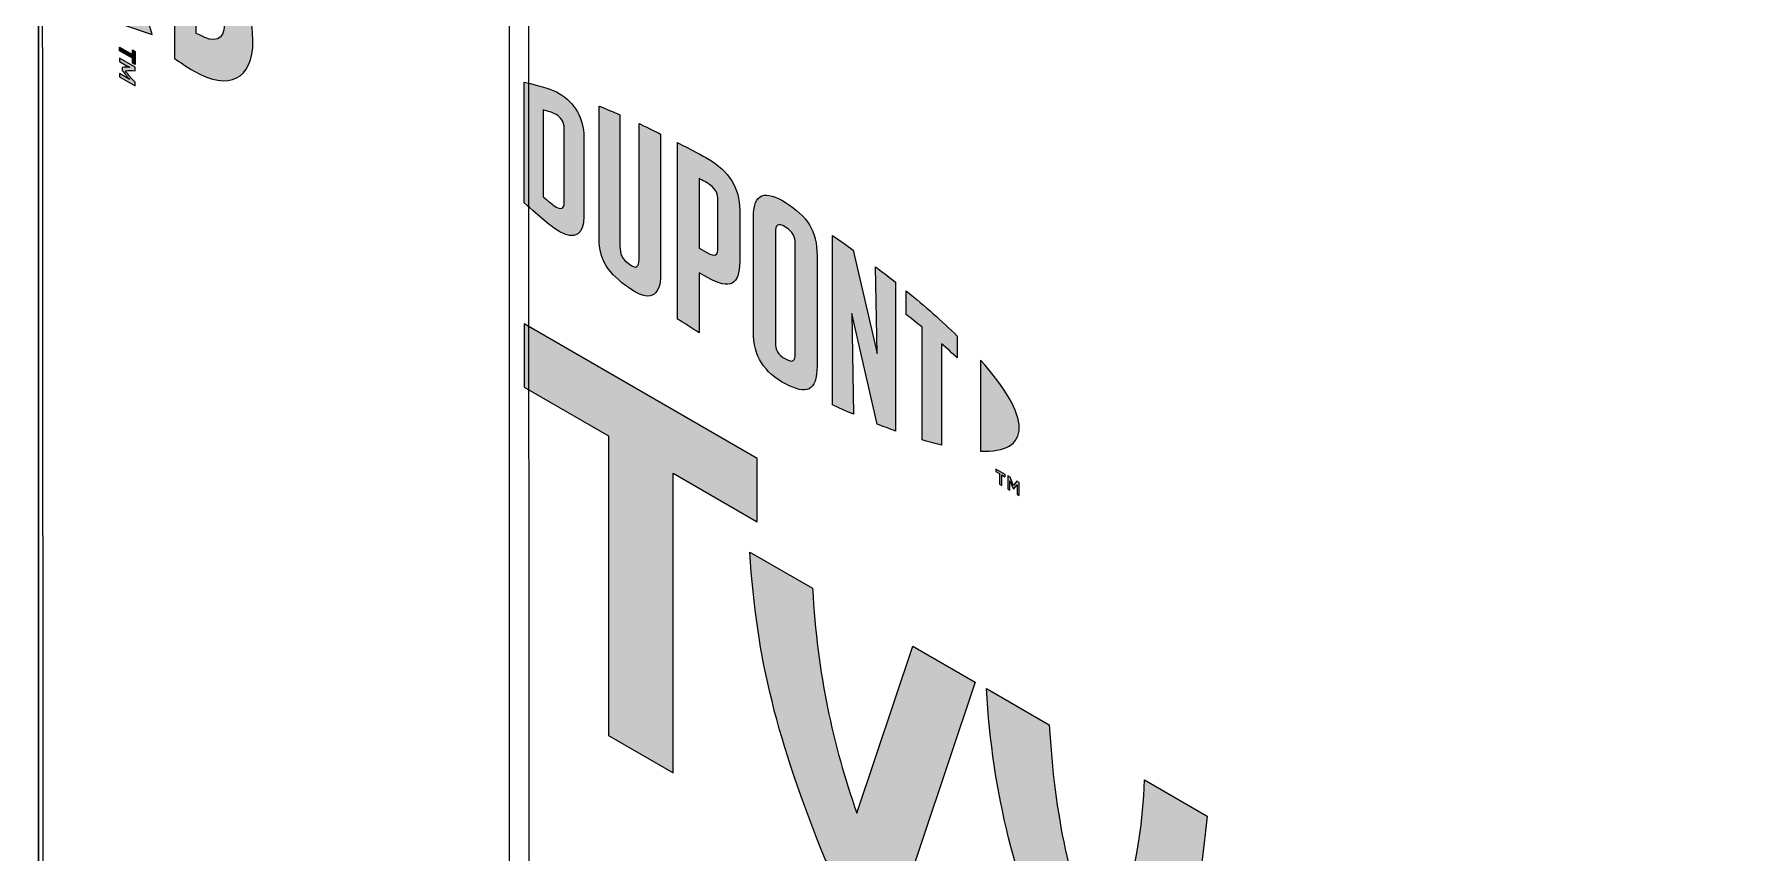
# Model space of a CAD drawing. Header units: inches. Extents: x -20.8 to 74.7, y -53.7 to 19.1.
# Drawn here: x 8.628 to 9.665, y -29.852 to -29.359 of the extents above; entities that cross this region are included whole.
import ezdxf

# ---------------------------------------------------------------- set-up
doc = ezdxf.new("R2010")
doc.units = ezdxf.units.IN
doc.header["$MEASUREMENT"] = 0
for name, color, linetype, lineweight in [('.ATI-HATCH', 7, 'Continuous', 0), ('G-ANNO-TTLB', 7, 'Continuous', 0), ('LOGOS', 7, 'Continuous', 0), ('TYVEK', 7, 'Continuous', 0)]:
    doc.layers.add(name, color=color, linetype=linetype, lineweight=lineweight)

# ---------------------------------------------------------------- blocks, each defined once
blk = doc.blocks.new('Block_283')
at = {"layer": 'TYVEK', "true_color": 0x18467f, "transparency": 33554687}
h = blk.add_hatch(color=156, dxfattribs=at)
h.dxf.hatch_style = 2
h.paths.add_polyline_path([(8.6874, -29.371), (8.6874, -29.3682), (8.689, -29.3691), (8.689, -29.377), (8.6874, -29.3761), (8.6874, -29.3732), (8.6796, -29.3687), (8.6796, -29.3665)])
h = blk.add_hatch(color=156, dxfattribs=at)
h.dxf.hatch_style = 2
edge = h.paths.add_edge_path()
edge.add_spline(control_points=[(8.689, -29.3898), (8.689, -29.3898), (8.6796, -29.3844), (8.6796, -29.3844), (8.6796, -29.3844), (8.6796, -29.3824), (8.6796, -29.3824), (8.6796, -29.3824), (8.6841, -29.385), (8.6841, -29.385), (8.6847, -29.3853), (8.6853, -29.3857), (8.6858, -29.3861), (8.6844, -29.3845), (8.6828, -29.3826), (8.6813, -29.3805), (8.6813, -29.3805), (8.6813, -29.3788), (8.6813, -29.3788), (8.6829, -29.3786), (8.6844, -29.3785), (8.6858, -29.3785), (8.6853, -29.3783), (8.6847, -29.378), (8.6841, -29.3777), (8.6841, -29.3777), (8.6796, -29.3751), (8.6796, -29.3751), (8.6796, -29.3751), (8.6796, -29.3731), (8.6796, -29.3731), (8.6796, -29.3731), (8.689, -29.3785), (8.689, -29.3785), (8.689, -29.3785), (8.689, -29.3807), (8.689, -29.3807), (8.6869, -29.3805), (8.6852, -29.3805), (8.6832, -29.3808), (8.6852, -29.3834), (8.6869, -29.3854), (8.689, -29.3876), (8.689, -29.3876), (8.689, -29.3898), (8.689, -29.3898)], knot_values=[0, 0, 0, 0, 1, 1, 1, 2, 2, 2, 3, 3, 3, 4, 4, 4, 5, 5, 5, 6, 6, 6, 7, 7, 7, 8, 8, 8, 9, 9, 9, 10, 10, 10, 11, 11, 11, 12, 12, 12, 13, 13, 13, 14, 14, 14, 15, 15, 15, 15], degree=3, periodic=0)
at = {"layer": 'TYVEK'}
blk.add_lwpolyline([(8.6874, -29.371), (8.6874, -29.3682), (8.689, -29.3691), (8.689, -29.377), (8.6874, -29.3761), (8.6874, -29.3732), (8.6796, -29.3687), (8.6796, -29.3665)], close=True, dxfattribs=at)
blk.add_open_spline([(8.689, -29.3898), (8.689, -29.3898), (8.6796, -29.3844), (8.6796, -29.3844), (8.6796, -29.3844), (8.6796, -29.3824), (8.6796, -29.3824), (8.6796, -29.3824), (8.6841, -29.385), (8.6841, -29.385), (8.6847, -29.3853), (8.6853, -29.3857), (8.6858, -29.3861), (8.6844, -29.3845), (8.6828, -29.3826), (8.6813, -29.3805), (8.6813, -29.3805), (8.6813, -29.3788), (8.6813, -29.3788), (8.6829, -29.3786), (8.6844, -29.3785), (8.6858, -29.3785), (8.6853, -29.3783), (8.6847, -29.378), (8.6841, -29.3777), (8.6841, -29.3777), (8.6796, -29.3751), (8.6796, -29.3751), (8.6796, -29.3751), (8.6796, -29.3731), (8.6796, -29.3731), (8.6796, -29.3731), (8.689, -29.3785), (8.689, -29.3785), (8.689, -29.3785), (8.689, -29.3807), (8.689, -29.3807), (8.6869, -29.3805), (8.6852, -29.3805), (8.6832, -29.3808), (8.6852, -29.3834), (8.6869, -29.3854), (8.689, -29.3876), (8.689, -29.3876), (8.689, -29.3898), (8.689, -29.3898)], degree=3, knots=[0, 0, 0, 0, 1, 1, 1, 2, 2, 2, 3, 3, 3, 4, 4, 4, 5, 5, 5, 6, 6, 6, 7, 7, 7, 8, 8, 8, 9, 9, 9, 10, 10, 10, 11, 11, 11, 12, 12, 12, 13, 13, 13, 14, 14, 14, 15, 15, 15, 15], dxfattribs=at)
blk = doc.blocks.new('Block_284')
at = {"layer": 'TYVEK', "true_color": 0x18467f, "transparency": 33554687}
h = blk.add_hatch(color=156, dxfattribs=at)
h.dxf.hatch_style = 2
edge = h.paths.add_edge_path()
edge.add_spline(control_points=[(8.7259, -29.3243), (8.7259, -29.3243), (8.7259, -29.3582), (8.7259, -29.3582), (8.7259, -29.3582), (8.7278, -29.3592), (8.7278, -29.3592), (8.7365, -29.3643), (8.7428, -29.3626), (8.7428, -29.3528), (8.7428, -29.3424), (8.7365, -29.332), (8.7259, -29.3243)], knot_values=[0, 0, 0, 0, 1, 1, 1, 2, 2, 2, 3, 3, 3, 4, 4, 4, 4], degree=3, periodic=0)
edge = h.paths.add_edge_path()
edge.add_spline(control_points=[(8.682, -29.353), (8.6789, -29.3433), (8.6767, -29.3305), (8.6767, -29.3187), (8.6767, -29.29), (8.6926, -29.2796), (8.7184, -29.2945), (8.7432, -29.3088), (8.76, -29.3365), (8.76, -29.3627), (8.76, -29.386), (8.7455, -29.393), (8.7246, -29.381), (8.72, -29.3783), (8.7159, -29.3756), (8.7128, -29.3734), (8.7128, -29.3734), (8.7128, -29.3171), (8.7128, -29.3171), (8.7004, -29.3122), (8.6948, -29.3174), (8.6948, -29.3316), (8.6948, -29.3404), (8.6965, -29.3497), (8.6993, -29.359), (8.6993, -29.359), (8.682, -29.353), (8.682, -29.353)], knot_values=[0, 0, 0, 0, 1, 1, 1, 2, 2, 2, 3, 3, 3, 4, 4, 4, 5, 5, 5, 6, 6, 6, 7, 7, 7, 8, 8, 8, 9, 9, 9, 9], degree=3, periodic=0)
at = {"layer": 'TYVEK'}
for points, knots in [([(8.682, -29.353), (8.6789, -29.3433), (8.6767, -29.3305), (8.6767, -29.3187), (8.6767, -29.29), (8.6926, -29.2796), (8.7184, -29.2945), (8.7432, -29.3088), (8.76, -29.3365), (8.76, -29.3627), (8.76, -29.386), (8.7455, -29.393), (8.7246, -29.381), (8.72, -29.3783), (8.7159, -29.3756), (8.7128, -29.3734), (8.7128, -29.3734), (8.7128, -29.3171), (8.7128, -29.3171), (8.7004, -29.3122), (8.6948, -29.3174), (8.6948, -29.3316), (8.6948, -29.3404), (8.6965, -29.3497), (8.6993, -29.359), (8.6993, -29.359), (8.682, -29.353), (8.682, -29.353)], [0, 0, 0, 0, 1, 1, 1, 2, 2, 2, 3, 3, 3, 4, 4, 4, 5, 5, 5, 6, 6, 6, 7, 7, 7, 8, 8, 8, 9, 9, 9, 9]), ([(8.7259, -29.3243), (8.7259, -29.3243), (8.7259, -29.3582), (8.7259, -29.3582), (8.7259, -29.3582), (8.7278, -29.3592), (8.7278, -29.3592), (8.7365, -29.3643), (8.7428, -29.3626), (8.7428, -29.3528), (8.7428, -29.3424), (8.7365, -29.332), (8.7259, -29.3243)], [0, 0, 0, 0, 1, 1, 1, 2, 2, 2, 3, 3, 3, 4, 4, 4, 4])]:
    blk.add_open_spline(points, degree=3, knots=knots, dxfattribs=at)
blk = doc.blocks.new('Block_282')
at = {"layer": 'TYVEK'}
for name in ['Block_284', 'Block_283']:
    blk.add_blockref(name, (0, 0), dxfattribs=at)
blk = doc.blocks.new('Block_280')
at = {"layer": 'TYVEK'}
blk.add_blockref('Block_282', (0, 0), dxfattribs=at)
blk = doc.blocks.new('Block_776')
at = {"layer": 'LOGOS', "true_color": 0x838484, "transparency": 33554687}
h = blk.add_hatch(color=252, dxfattribs=at)
h.dxf.hatch_style = 2
edge = h.paths.add_edge_path()
edge.add_spline(control_points=[(8.9474, -29.46), (8.9474, -29.4642), (8.9452, -29.4643), (8.9425, -29.4628), (8.9405, -29.4616), (8.9373, -29.4589), (8.9347, -29.4566), (8.9347, -29.4566), (8.9347, -29.4043), (8.9347, -29.4043), (8.9373, -29.405), (8.9405, -29.4059), (8.9425, -29.4071), (8.9452, -29.4086), (8.9474, -29.4113), (8.9474, -29.4155), (8.9474, -29.4155), (8.9474, -29.46), (8.9474, -29.46)], knot_values=[0, 0, 0, 0, 1, 1, 1, 2, 2, 2, 3, 3, 3, 4, 4, 4, 5, 5, 5, 6, 6, 6, 6], degree=3, periodic=0)
edge = h.paths.add_edge_path()
edge.add_spline(control_points=[(8.9443, -29.3944), (8.9401, -29.392), (8.9341, -29.39), (8.9233, -29.3876), (8.9233, -29.3876), (8.9233, -29.4602), (8.9233, -29.4602), (8.9328, -29.4689), (8.9401, -29.4751), (8.9443, -29.4775), (8.9538, -29.483), (8.9592, -29.4794), (8.9592, -29.4686), (8.9592, -29.4686), (8.9592, -29.4205), (8.9592, -29.4205), (8.9592, -29.4097), (8.9538, -29.3999), (8.9443, -29.3944)], knot_values=[0, 0, 0, 0, 1, 1, 1, 2, 2, 2, 3, 3, 3, 4, 4, 4, 5, 5, 5, 6, 6, 6, 6], degree=3, periodic=0)
h = blk.add_hatch(color=252, dxfattribs=at)
h.dxf.hatch_style = 2
edge = h.paths.add_edge_path()
edge.add_spline(control_points=[(8.9924, -29.4945), (8.9924, -29.4987), (8.9911, -29.5006), (8.9866, -29.4973), (8.9821, -29.4941), (8.9809, -29.4912), (8.9809, -29.4863), (8.9809, -29.4863), (8.9809, -29.4073), (8.9809, -29.4073), (8.9779, -29.4059), (8.9712, -29.4032), (8.9684, -29.402), (8.9684, -29.402), (8.9684, -29.4819), (8.9684, -29.4819), (8.9684, -29.4946), (8.9738, -29.5027), (8.9866, -29.5117), (8.9983, -29.52), (9.0054, -29.5174), (9.0054, -29.5032), (9.0054, -29.5032), (9.0054, -29.4189), (9.0054, -29.4189), (9.003, -29.4176), (8.995, -29.4138), (8.9924, -29.4126), (8.9924, -29.4126), (8.9924, -29.4945), (8.9924, -29.4945)], knot_values=[0, 0, 0, 0, 1, 1, 1, 2, 2, 2, 3, 3, 3, 4, 4, 4, 5, 5, 5, 6, 6, 6, 7, 7, 7, 8, 8, 8, 9, 9, 9, 10, 10, 10, 10], degree=3, periodic=0)
h = blk.add_hatch(color=252, dxfattribs=at)
h.dxf.hatch_style = 2
edge = h.paths.add_edge_path()
edge.add_spline(control_points=[(9.0399, -29.4872), (9.0399, -29.4918), (9.0385, -29.4933), (9.0332, -29.4902), (9.0332, -29.4902), (9.0286, -29.4876), (9.0286, -29.4876), (9.0286, -29.4876), (9.0286, -29.4457), (9.0286, -29.4457), (9.0307, -29.4467), (9.0317, -29.4473), (9.033, -29.448), (9.0387, -29.4513), (9.0399, -29.4545), (9.0399, -29.4592), (9.0399, -29.4592), (9.0399, -29.4872), (9.0399, -29.4872)], knot_values=[0, 0, 0, 0, 1, 1, 1, 2, 2, 2, 3, 3, 3, 4, 4, 4, 5, 5, 5, 6, 6, 6, 6], degree=3, periodic=0)
edge = h.paths.add_edge_path()
edge.add_spline(control_points=[(9.0337, -29.4336), (9.0315, -29.4323), (9.0232, -29.4279), (9.0156, -29.424), (9.0156, -29.424), (9.0156, -29.5303), (9.0156, -29.5303), (9.0182, -29.5319), (9.025, -29.5363), (9.0286, -29.5385), (9.0286, -29.5385), (9.0286, -29.5024), (9.0286, -29.5024), (9.0286, -29.5024), (9.0337, -29.5053), (9.0337, -29.5053), (9.0474, -29.5132), (9.053, -29.5094), (9.053, -29.4959), (9.053, -29.4959), (9.053, -29.4646), (9.053, -29.4646), (9.053, -29.4514), (9.0467, -29.4411), (9.0337, -29.4336)], knot_values=[0, 0, 0, 0, 1, 1, 1, 2, 2, 2, 3, 3, 3, 4, 4, 4, 5, 5, 5, 6, 6, 6, 7, 7, 7, 8, 8, 8, 8], degree=3, periodic=0)
h = blk.add_hatch(color=252, dxfattribs=at)
h.dxf.hatch_style = 2
edge = h.paths.add_edge_path()
edge.add_spline(control_points=[(9.0864, -29.5512), (9.0864, -29.5554), (9.0852, -29.5569), (9.0806, -29.5543), (9.0758, -29.5518), (9.0746, -29.5487), (9.0746, -29.5443), (9.0746, -29.5443), (9.0746, -29.4781), (9.0746, -29.4781), (9.0746, -29.4737), (9.0758, -29.472), (9.0806, -29.4749), (9.0852, -29.4778), (9.0864, -29.4807), (9.0864, -29.4849), (9.0864, -29.4849), (9.0864, -29.5512), (9.0864, -29.5512)], knot_values=[0, 0, 0, 0, 1, 1, 1, 2, 2, 2, 3, 3, 3, 4, 4, 4, 5, 5, 5, 6, 6, 6, 6], degree=3, periodic=0)
edge = h.paths.add_edge_path()
edge.add_spline(control_points=[(9.0806, -29.4601), (9.0685, -29.4524), (9.0613, -29.4544), (9.0613, -29.4684), (9.0613, -29.4684), (9.0613, -29.5379), (9.0613, -29.5379), (9.0613, -29.5527), (9.0678, -29.5626), (9.0806, -29.5693), (9.0931, -29.5759), (9.0996, -29.5742), (9.0996, -29.5585), (9.0996, -29.5585), (9.0996, -29.4921), (9.0996, -29.4921), (9.0996, -29.4771), (9.0937, -29.4684), (9.0806, -29.4601)], knot_values=[0, 0, 0, 0, 1, 1, 1, 2, 2, 2, 3, 3, 3, 4, 4, 4, 5, 5, 5, 6, 6, 6, 6], degree=3, periodic=0)
h = blk.add_hatch(color=252, dxfattribs=at)
h.dxf.hatch_style = 2
edge = h.paths.add_edge_path()
edge.add_spline(control_points=[(9.1357, -29.5511), (9.1357, -29.5511), (9.1213, -29.4887), (9.1213, -29.4887), (9.1174, -29.4859), (9.1126, -29.4825), (9.1089, -29.48), (9.1089, -29.48), (9.1089, -29.582), (9.1089, -29.582), (9.1115, -29.5833), (9.1181, -29.5862), (9.1215, -29.5876), (9.1215, -29.5876), (9.1205, -29.5269), (9.1205, -29.5269), (9.1205, -29.5269), (9.1357, -29.5935), (9.1357, -29.5935), (9.139, -29.5948), (9.1437, -29.5966), (9.1469, -29.5977), (9.1469, -29.5977), (9.1469, -29.5081), (9.1469, -29.5081), (9.1436, -29.5055), (9.1377, -29.5009), (9.1348, -29.4988), (9.1348, -29.4988), (9.1357, -29.5511), (9.1357, -29.5511)], knot_values=[0, 0, 0, 0, 1, 1, 1, 2, 2, 2, 3, 3, 3, 4, 4, 4, 5, 5, 5, 6, 6, 6, 7, 7, 7, 8, 8, 8, 9, 9, 9, 10, 10, 10, 10], degree=3, periodic=0)
h = blk.add_hatch(color=252, dxfattribs=at)
h.dxf.hatch_style = 2
edge = h.paths.add_edge_path()
edge.add_spline(control_points=[(9.1533, -29.5275), (9.1565, -29.53), (9.1597, -29.5326), (9.1628, -29.5352), (9.1628, -29.5352), (9.1628, -29.603), (9.1628, -29.603), (9.1657, -29.6039), (9.1709, -29.6053), (9.1745, -29.6062), (9.1745, -29.6062), (9.1745, -29.5451), (9.1745, -29.5451), (9.1779, -29.5481), (9.1811, -29.5509), (9.184, -29.5536), (9.184, -29.5536), (9.184, -29.5405), (9.184, -29.5405), (9.1748, -29.5315), (9.1649, -29.5228), (9.1533, -29.5133), (9.1533, -29.5133), (9.1533, -29.5275), (9.1533, -29.5275)], knot_values=[0, 0, 0, 0, 1, 1, 1, 2, 2, 2, 3, 3, 3, 4, 4, 4, 5, 5, 5, 6, 6, 6, 7, 7, 7, 8, 8, 8, 8], degree=3, periodic=0)
h = blk.add_hatch(color=252, dxfattribs=at)
h.dxf.hatch_style = 2
edge = h.paths.add_edge_path()
edge.add_spline(control_points=[(9.2213, -29.5957), (9.2213, -29.6058), (9.2128, -29.6103), (9.198, -29.6098), (9.198, -29.6098), (9.198, -29.555), (9.198, -29.555), (9.2128, -29.5716), (9.2213, -29.5858), (9.2213, -29.5957)], knot_values=[0, 0, 0, 0, 1, 1, 1, 2, 2, 2, 3, 3, 3, 3], degree=3, periodic=0)
h = blk.add_hatch(color=252, dxfattribs=at)
h.dxf.hatch_style = 2
edge = h.paths.add_edge_path()
edge.add_spline(control_points=[(9.2144, -29.6247), (9.2144, -29.6247), (9.2158, -29.6255), (9.2158, -29.6255), (9.2158, -29.6255), (9.2179, -29.6305), (9.2179, -29.6305), (9.2179, -29.6305), (9.2199, -29.6279), (9.2199, -29.6279), (9.2199, -29.6279), (9.2213, -29.6287), (9.2213, -29.6287), (9.2213, -29.6287), (9.2213, -29.6366), (9.2213, -29.6366), (9.2213, -29.6366), (9.22, -29.6359), (9.22, -29.6359), (9.22, -29.6359), (9.22, -29.6302), (9.22, -29.6302), (9.22, -29.6302), (9.2179, -29.6328), (9.2179, -29.6328), (9.2179, -29.6328), (9.2178, -29.6327), (9.2178, -29.6327), (9.2178, -29.6327), (9.2156, -29.6277), (9.2156, -29.6277), (9.2156, -29.6277), (9.2156, -29.6333), (9.2156, -29.6333), (9.2156, -29.6333), (9.2144, -29.6326), (9.2144, -29.6326), (9.2144, -29.6326), (9.2144, -29.6247), (9.2144, -29.6247)], knot_values=[0, 0, 0, 0, 1, 1, 1, 2, 2, 2, 3, 3, 3, 4, 4, 4, 5, 5, 5, 6, 6, 6, 7, 7, 7, 8, 8, 8, 9, 9, 9, 10, 10, 10, 11, 11, 11, 12, 12, 12, 13, 13, 13, 13], degree=3, periodic=0)
edge = h.paths.add_edge_path()
edge.add_spline(control_points=[(9.2094, -29.6232), (9.2094, -29.6232), (9.2073, -29.622), (9.2073, -29.622), (9.2073, -29.622), (9.2073, -29.6206), (9.2073, -29.6206), (9.2073, -29.6206), (9.2129, -29.6239), (9.2129, -29.6239), (9.2129, -29.6239), (9.2129, -29.6252), (9.2129, -29.6252), (9.2129, -29.6252), (9.2108, -29.624), (9.2108, -29.624), (9.2108, -29.624), (9.2108, -29.6305), (9.2108, -29.6305), (9.2108, -29.6305), (9.2094, -29.6298), (9.2094, -29.6298), (9.2094, -29.6298), (9.2094, -29.6232), (9.2094, -29.6232)], knot_values=[0, 0, 0, 0, 1, 1, 1, 2, 2, 2, 3, 3, 3, 4, 4, 4, 5, 5, 5, 6, 6, 6, 7, 7, 7, 8, 8, 8, 8], degree=3, periodic=0)
at = {"layer": 'LOGOS'}
for points, knots in [([(8.9443, -29.3944), (8.9401, -29.392), (8.9341, -29.39), (8.9233, -29.3876), (8.9233, -29.3876), (8.9233, -29.4602), (8.9233, -29.4602), (8.9328, -29.4689), (8.9401, -29.4751), (8.9443, -29.4775), (8.9538, -29.483), (8.9592, -29.4794), (8.9592, -29.4686), (8.9592, -29.4686), (8.9592, -29.4205), (8.9592, -29.4205), (8.9592, -29.4097), (8.9538, -29.3999), (8.9443, -29.3944)], [0, 0, 0, 0, 1, 1, 1, 2, 2, 2, 3, 3, 3, 4, 4, 4, 5, 5, 5, 6, 6, 6, 6]), ([(8.9474, -29.46), (8.9474, -29.4642), (8.9452, -29.4643), (8.9425, -29.4628), (8.9405, -29.4616), (8.9373, -29.4589), (8.9347, -29.4566), (8.9347, -29.4566), (8.9347, -29.4043), (8.9347, -29.4043), (8.9373, -29.405), (8.9405, -29.4059), (8.9425, -29.4071), (8.9452, -29.4086), (8.9474, -29.4113), (8.9474, -29.4155), (8.9474, -29.4155), (8.9474, -29.46), (8.9474, -29.46)], [0, 0, 0, 0, 1, 1, 1, 2, 2, 2, 3, 3, 3, 4, 4, 4, 5, 5, 5, 6, 6, 6, 6]), ([(8.9924, -29.4945), (8.9924, -29.4987), (8.9911, -29.5006), (8.9866, -29.4973), (8.9821, -29.4941), (8.9809, -29.4912), (8.9809, -29.4863), (8.9809, -29.4863), (8.9809, -29.4073), (8.9809, -29.4073), (8.9779, -29.4059), (8.9712, -29.4032), (8.9684, -29.402), (8.9684, -29.402), (8.9684, -29.4819), (8.9684, -29.4819), (8.9684, -29.4946), (8.9738, -29.5027), (8.9866, -29.5117), (8.9983, -29.52), (9.0054, -29.5174), (9.0054, -29.5032), (9.0054, -29.5032), (9.0054, -29.4189), (9.0054, -29.4189), (9.003, -29.4176), (8.995, -29.4138), (8.9924, -29.4126), (8.9924, -29.4126), (8.9924, -29.4945), (8.9924, -29.4945)], [0, 0, 0, 0, 1, 1, 1, 2, 2, 2, 3, 3, 3, 4, 4, 4, 5, 5, 5, 6, 6, 6, 7, 7, 7, 8, 8, 8, 9, 9, 9, 10, 10, 10, 10]), ([(9.0337, -29.4336), (9.0315, -29.4323), (9.0232, -29.4279), (9.0156, -29.424), (9.0156, -29.424), (9.0156, -29.5303), (9.0156, -29.5303), (9.0182, -29.5319), (9.025, -29.5363), (9.0286, -29.5385), (9.0286, -29.5385), (9.0286, -29.5024), (9.0286, -29.5024), (9.0286, -29.5024), (9.0337, -29.5053), (9.0337, -29.5053), (9.0474, -29.5132), (9.053, -29.5094), (9.053, -29.4959), (9.053, -29.4959), (9.053, -29.4646), (9.053, -29.4646), (9.053, -29.4514), (9.0467, -29.4411), (9.0337, -29.4336)], [0, 0, 0, 0, 1, 1, 1, 2, 2, 2, 3, 3, 3, 4, 4, 4, 5, 5, 5, 6, 6, 6, 7, 7, 7, 8, 8, 8, 8]), ([(9.0399, -29.4872), (9.0399, -29.4918), (9.0385, -29.4933), (9.0332, -29.4902), (9.0332, -29.4902), (9.0286, -29.4876), (9.0286, -29.4876), (9.0286, -29.4876), (9.0286, -29.4457), (9.0286, -29.4457), (9.0307, -29.4467), (9.0317, -29.4473), (9.033, -29.448), (9.0387, -29.4513), (9.0399, -29.4545), (9.0399, -29.4592), (9.0399, -29.4592), (9.0399, -29.4872), (9.0399, -29.4872)], [0, 0, 0, 0, 1, 1, 1, 2, 2, 2, 3, 3, 3, 4, 4, 4, 5, 5, 5, 6, 6, 6, 6]), ([(9.0806, -29.4601), (9.0685, -29.4524), (9.0613, -29.4544), (9.0613, -29.4684), (9.0613, -29.4684), (9.0613, -29.5379), (9.0613, -29.5379), (9.0613, -29.5527), (9.0678, -29.5626), (9.0806, -29.5693), (9.0931, -29.5759), (9.0996, -29.5742), (9.0996, -29.5585), (9.0996, -29.5585), (9.0996, -29.4921), (9.0996, -29.4921), (9.0996, -29.4771), (9.0937, -29.4684), (9.0806, -29.4601)], [0, 0, 0, 0, 1, 1, 1, 2, 2, 2, 3, 3, 3, 4, 4, 4, 5, 5, 5, 6, 6, 6, 6]), ([(9.0864, -29.5512), (9.0864, -29.5554), (9.0852, -29.5569), (9.0806, -29.5543), (9.0758, -29.5518), (9.0746, -29.5487), (9.0746, -29.5443), (9.0746, -29.5443), (9.0746, -29.4781), (9.0746, -29.4781), (9.0746, -29.4737), (9.0758, -29.472), (9.0806, -29.4749), (9.0852, -29.4778), (9.0864, -29.4807), (9.0864, -29.4849), (9.0864, -29.4849), (9.0864, -29.5512), (9.0864, -29.5512)], [0, 0, 0, 0, 1, 1, 1, 2, 2, 2, 3, 3, 3, 4, 4, 4, 5, 5, 5, 6, 6, 6, 6]), ([(9.1357, -29.5511), (9.1357, -29.5511), (9.1213, -29.4887), (9.1213, -29.4887), (9.1174, -29.4859), (9.1126, -29.4825), (9.1089, -29.48), (9.1089, -29.48), (9.1089, -29.582), (9.1089, -29.582), (9.1115, -29.5833), (9.1181, -29.5862), (9.1215, -29.5876), (9.1215, -29.5876), (9.1205, -29.5269), (9.1205, -29.5269), (9.1205, -29.5269), (9.1357, -29.5935), (9.1357, -29.5935), (9.139, -29.5948), (9.1437, -29.5966), (9.1469, -29.5977), (9.1469, -29.5977), (9.1469, -29.5081), (9.1469, -29.5081), (9.1436, -29.5055), (9.1377, -29.5009), (9.1348, -29.4988), (9.1348, -29.4988), (9.1357, -29.5511), (9.1357, -29.5511)], [0, 0, 0, 0, 1, 1, 1, 2, 2, 2, 3, 3, 3, 4, 4, 4, 5, 5, 5, 6, 6, 6, 7, 7, 7, 8, 8, 8, 9, 9, 9, 10, 10, 10, 10]), ([(9.1533, -29.5275), (9.1565, -29.53), (9.1597, -29.5326), (9.1628, -29.5352), (9.1628, -29.5352), (9.1628, -29.603), (9.1628, -29.603), (9.1657, -29.6039), (9.1709, -29.6053), (9.1745, -29.6062), (9.1745, -29.6062), (9.1745, -29.5451), (9.1745, -29.5451), (9.1779, -29.5481), (9.1811, -29.5509), (9.184, -29.5536), (9.184, -29.5536), (9.184, -29.5405), (9.184, -29.5405), (9.1748, -29.5315), (9.1649, -29.5228), (9.1533, -29.5133), (9.1533, -29.5133), (9.1533, -29.5275), (9.1533, -29.5275)], [0, 0, 0, 0, 1, 1, 1, 2, 2, 2, 3, 3, 3, 4, 4, 4, 5, 5, 5, 6, 6, 6, 7, 7, 7, 8, 8, 8, 8]), ([(9.2213, -29.5957), (9.2213, -29.6058), (9.2128, -29.6103), (9.198, -29.6098), (9.198, -29.6098), (9.198, -29.555), (9.198, -29.555), (9.2128, -29.5716), (9.2213, -29.5858), (9.2213, -29.5957)], [0, 0, 0, 0, 1, 1, 1, 2, 2, 2, 3, 3, 3, 3]), ([(9.2094, -29.6232), (9.2094, -29.6232), (9.2073, -29.622), (9.2073, -29.622), (9.2073, -29.622), (9.2073, -29.6206), (9.2073, -29.6206), (9.2073, -29.6206), (9.2129, -29.6239), (9.2129, -29.6239), (9.2129, -29.6239), (9.2129, -29.6252), (9.2129, -29.6252), (9.2129, -29.6252), (9.2108, -29.624), (9.2108, -29.624), (9.2108, -29.624), (9.2108, -29.6305), (9.2108, -29.6305), (9.2108, -29.6305), (9.2094, -29.6298), (9.2094, -29.6298), (9.2094, -29.6298), (9.2094, -29.6232), (9.2094, -29.6232)], [0, 0, 0, 0, 1, 1, 1, 2, 2, 2, 3, 3, 3, 4, 4, 4, 5, 5, 5, 6, 6, 6, 7, 7, 7, 8, 8, 8, 8]), ([(9.2144, -29.6247), (9.2144, -29.6247), (9.2158, -29.6255), (9.2158, -29.6255), (9.2158, -29.6255), (9.2179, -29.6305), (9.2179, -29.6305), (9.2179, -29.6305), (9.2199, -29.6279), (9.2199, -29.6279), (9.2199, -29.6279), (9.2213, -29.6287), (9.2213, -29.6287), (9.2213, -29.6287), (9.2213, -29.6366), (9.2213, -29.6366), (9.2213, -29.6366), (9.22, -29.6359), (9.22, -29.6359), (9.22, -29.6359), (9.22, -29.6302), (9.22, -29.6302), (9.22, -29.6302), (9.2179, -29.6328), (9.2179, -29.6328), (9.2179, -29.6328), (9.2178, -29.6327), (9.2178, -29.6327), (9.2178, -29.6327), (9.2156, -29.6277), (9.2156, -29.6277), (9.2156, -29.6277), (9.2156, -29.6333), (9.2156, -29.6333), (9.2156, -29.6333), (9.2144, -29.6326), (9.2144, -29.6326), (9.2144, -29.6326), (9.2144, -29.6247), (9.2144, -29.6247)], [0, 0, 0, 0, 1, 1, 1, 2, 2, 2, 3, 3, 3, 4, 4, 4, 5, 5, 5, 6, 6, 6, 7, 7, 7, 8, 8, 8, 9, 9, 9, 10, 10, 10, 11, 11, 11, 12, 12, 12, 13, 13, 13, 13])]:
    blk.add_open_spline(points, degree=3, knots=knots, dxfattribs=at)
blk = doc.blocks.new('Block_780')
at = {"layer": 'LOGOS', "true_color": 0x838484, "transparency": 33554687}
h = blk.add_hatch(color=252, dxfattribs=at)
h.dxf.hatch_style = 2
h.paths.add_polyline_path([(9.0636, -29.6142), (8.9233, -29.5332), (8.9233, -29.5713), (8.974, -29.6005), (8.974, -29.781), (9.013, -29.8035), (9.013, -29.623), (9.0636, -29.6523)])
h = blk.add_hatch(color=252, dxfattribs=at)
h.dxf.hatch_style = 2
edge = h.paths.add_edge_path()
edge.add_spline(control_points=[(9.2968, -29.8078), (9.2944, -29.8598), (9.284, -29.8901), (9.268, -29.9161), (9.2524, -29.8718), (9.2424, -29.8298), (9.2394, -29.7747), (9.2394, -29.7747), (9.2015, -29.7528), (9.2015, -29.7528), (9.2056, -29.8179), (9.2178, -29.8653), (9.2473, -29.9388), (9.2473, -29.9388), (9.2889, -29.9629), (9.2889, -29.9629), (9.3173, -29.9227), (9.329, -29.8892), (9.3344, -29.8296), (9.3344, -29.8296), (9.2968, -29.8078), (9.2968, -29.8078)], knot_values=[0, 0, 0, 0, 1, 1, 1, 2, 2, 2, 3, 3, 3, 4, 4, 4, 5, 5, 5, 6, 6, 6, 7, 7, 7, 7], degree=3, periodic=0)
h = blk.add_hatch(color=252, dxfattribs=at)
h.dxf.hatch_style = 2
edge = h.paths.add_edge_path()
edge.add_spline(control_points=[(9.3881, -29.9252), (9.3881, -29.9252), (9.4399, -29.9551), (9.4399, -29.9551), (9.4399, -29.9551), (9.4399, -29.9513), (9.4399, -29.9513), (9.4399, -29.9338), (9.4317, -29.9163), (9.4167, -29.9076), (9.4009, -29.8985), (9.3905, -29.9053), (9.3881, -29.9252)], knot_values=[0, 0, 0, 0, 1, 1, 1, 2, 2, 2, 3, 3, 3, 4, 4, 4, 4], degree=3, periodic=0)
edge = h.paths.add_edge_path()
edge.add_spline(control_points=[(9.4706, -30.0609), (9.4586, -30.0602), (9.4409, -30.0544), (9.423, -30.044), (9.3791, -30.0187), (9.3491, -29.9695), (9.3491, -29.9177), (9.3491, -29.868), (9.3767, -29.8502), (9.4167, -29.8733), (9.4524, -29.8939), (9.4758, -29.9365), (9.4758, -29.9783), (9.4758, -29.9877), (9.4753, -29.9955), (9.4747, -30.0014), (9.4747, -30.0014), (9.3886, -29.9517), (9.3886, -29.9517), (9.3922, -29.9787), (9.405, -29.9974), (9.4268, -30.01), (9.4401, -30.0177), (9.4529, -30.0216), (9.4646, -30.0228), (9.4646, -30.0228), (9.4706, -30.0609), (9.4706, -30.0609)], knot_values=[0, 0, 0, 0, 1, 1, 1, 2, 2, 2, 3, 3, 3, 4, 4, 4, 5, 5, 5, 6, 6, 6, 7, 7, 7, 8, 8, 8, 9, 9, 9, 9], degree=3, periodic=0)
h = blk.add_hatch(color=252, dxfattribs=at)
h.dxf.hatch_style = 2
edge = h.paths.add_edge_path()
edge.add_spline(control_points=[(9.5872, -30.0498), (9.5872, -30.0498), (9.6324, -30.1612), (9.6324, -30.1612), (9.6324, -30.1612), (9.5916, -30.1376), (9.5916, -30.1376), (9.5916, -30.1376), (9.5603, -30.0586), (9.5603, -30.0586), (9.5545, -30.06), (9.5485, -30.0612), (9.542, -30.0621), (9.542, -30.0621), (9.542, -30.109), (9.542, -30.109), (9.542, -30.109), (9.5044, -30.0873), (9.5044, -30.0873), (9.5044, -30.0873), (9.5044, -29.8634), (9.5044, -29.8634), (9.5044, -29.8634), (9.542, -29.8829), (9.542, -29.8829), (9.542, -29.8829), (9.542, -30.0206), (9.542, -30.0206), (9.5676, -30.0163), (9.5801, -30.0017), (9.5845, -29.9739), (9.5845, -29.9739), (9.6218, -29.9955), (9.6218, -29.9955), (9.621, -30.0219), (9.609, -30.039), (9.5872, -30.0498)], knot_values=[0, 0, 0, 0, 1, 1, 1, 2, 2, 2, 3, 3, 3, 4, 4, 4, 5, 5, 5, 6, 6, 6, 7, 7, 7, 8, 8, 8, 9, 9, 9, 10, 10, 10, 11, 11, 11, 12, 12, 12, 12], degree=3, periodic=0)
at = {"layer": 'LOGOS'}
blk.add_lwpolyline([(9.0636, -29.6142), (8.9233, -29.5332), (8.9233, -29.5713), (8.974, -29.6005), (8.974, -29.781), (9.013, -29.8035), (9.013, -29.623), (9.0636, -29.6523)], close=True, dxfattribs=at)
for points, knots in [([(9.2968, -29.8078), (9.2944, -29.8598), (9.284, -29.8901), (9.268, -29.9161), (9.2524, -29.8718), (9.2424, -29.8298), (9.2394, -29.7747), (9.2394, -29.7747), (9.2015, -29.7528), (9.2015, -29.7528), (9.2056, -29.8179), (9.2178, -29.8653), (9.2473, -29.9388), (9.2473, -29.9388), (9.2889, -29.9629), (9.2889, -29.9629), (9.3173, -29.9227), (9.329, -29.8892), (9.3344, -29.8296), (9.3344, -29.8296), (9.2968, -29.8078), (9.2968, -29.8078)], [0, 0, 0, 0, 1, 1, 1, 2, 2, 2, 3, 3, 3, 4, 4, 4, 5, 5, 5, 6, 6, 6, 7, 7, 7, 7]), ([(9.4706, -30.0609), (9.4586, -30.0602), (9.4409, -30.0544), (9.423, -30.044), (9.3791, -30.0187), (9.3491, -29.9695), (9.3491, -29.9177), (9.3491, -29.868), (9.3767, -29.8502), (9.4167, -29.8733), (9.4524, -29.8939), (9.4758, -29.9365), (9.4758, -29.9783), (9.4758, -29.9877), (9.4753, -29.9955), (9.4747, -30.0014), (9.4747, -30.0014), (9.3886, -29.9517), (9.3886, -29.9517), (9.3922, -29.9787), (9.405, -29.9974), (9.4268, -30.01), (9.4401, -30.0177), (9.4529, -30.0216), (9.4646, -30.0228), (9.4646, -30.0228), (9.4706, -30.0609), (9.4706, -30.0609)], [0, 0, 0, 0, 1, 1, 1, 2, 2, 2, 3, 3, 3, 4, 4, 4, 5, 5, 5, 6, 6, 6, 7, 7, 7, 8, 8, 8, 9, 9, 9, 9]), ([(9.5872, -30.0498), (9.5872, -30.0498), (9.6324, -30.1612), (9.6324, -30.1612), (9.6324, -30.1612), (9.5916, -30.1376), (9.5916, -30.1376), (9.5916, -30.1376), (9.5603, -30.0586), (9.5603, -30.0586), (9.5545, -30.06), (9.5485, -30.0612), (9.542, -30.0621), (9.542, -30.0621), (9.542, -30.109), (9.542, -30.109), (9.542, -30.109), (9.5044, -30.0873), (9.5044, -30.0873), (9.5044, -30.0873), (9.5044, -29.8634), (9.5044, -29.8634), (9.5044, -29.8634), (9.542, -29.8829), (9.542, -29.8829), (9.542, -29.8829), (9.542, -30.0206), (9.542, -30.0206), (9.5676, -30.0163), (9.5801, -30.0017), (9.5845, -29.9739), (9.5845, -29.9739), (9.6218, -29.9955), (9.6218, -29.9955), (9.621, -30.0219), (9.609, -30.039), (9.5872, -30.0498)], [0, 0, 0, 0, 1, 1, 1, 2, 2, 2, 3, 3, 3, 4, 4, 4, 5, 5, 5, 6, 6, 6, 7, 7, 7, 8, 8, 8, 9, 9, 9, 10, 10, 10, 11, 11, 11, 12, 12, 12, 12]), ([(9.3881, -29.9252), (9.3881, -29.9252), (9.4399, -29.9551), (9.4399, -29.9551), (9.4399, -29.9551), (9.4399, -29.9513), (9.4399, -29.9513), (9.4399, -29.9338), (9.4317, -29.9163), (9.4167, -29.9076), (9.4009, -29.8985), (9.3905, -29.9053), (9.3881, -29.9252)], [0, 0, 0, 0, 1, 1, 1, 2, 2, 2, 3, 3, 3, 4, 4, 4, 4])]:
    blk.add_open_spline(points, degree=3, knots=knots, dxfattribs=at)
blk = doc.blocks.new('Block_779')
at = {"layer": 'LOGOS', "true_color": 0x838484, "transparency": 33554687}
h = blk.add_hatch(color=252, dxfattribs=at)
h.dxf.hatch_style = 2
edge = h.paths.add_edge_path()
edge.add_spline(control_points=[(9.1572, -29.7272), (9.1572, -29.7272), (9.1235, -29.8279), (9.1235, -29.8279), (9.1091, -29.7858), (9.0998, -29.7451), (9.0969, -29.6924), (9.0969, -29.6924), (9.0591, -29.6706), (9.0591, -29.6706), (9.0632, -29.7357), (9.0754, -29.7831), (9.1048, -29.8566), (9.1048, -29.8566), (9.1124, -29.8609), (9.1124, -29.8609), (9.1124, -29.8609), (9.0931, -29.9185), (9.0931, -29.9185), (9.0931, -29.9185), (9.1307, -29.9402), (9.1307, -29.9402), (9.1307, -29.9402), (9.1948, -29.7489), (9.1948, -29.7489), (9.1948, -29.7489), (9.1572, -29.7272), (9.1572, -29.7272)], knot_values=[0, 0, 0, 0, 1, 1, 1, 2, 2, 2, 3, 3, 3, 4, 4, 4, 5, 5, 5, 6, 6, 6, 7, 7, 7, 8, 8, 8, 9, 9, 9, 9], degree=3, periodic=0)
at = {"layer": 'LOGOS'}
blk.add_open_spline([(9.1572, -29.7272), (9.1572, -29.7272), (9.1235, -29.8279), (9.1235, -29.8279), (9.1091, -29.7858), (9.0998, -29.7451), (9.0969, -29.6924), (9.0969, -29.6924), (9.0591, -29.6706), (9.0591, -29.6706), (9.0632, -29.7357), (9.0754, -29.7831), (9.1048, -29.8566), (9.1048, -29.8566), (9.1124, -29.8609), (9.1124, -29.8609), (9.1124, -29.8609), (9.0931, -29.9185), (9.0931, -29.9185), (9.0931, -29.9185), (9.1307, -29.9402), (9.1307, -29.9402), (9.1307, -29.9402), (9.1948, -29.7489), (9.1948, -29.7489), (9.1948, -29.7489), (9.1572, -29.7272), (9.1572, -29.7272)], degree=3, knots=[0, 0, 0, 0, 1, 1, 1, 2, 2, 2, 3, 3, 3, 4, 4, 4, 5, 5, 5, 6, 6, 6, 7, 7, 7, 8, 8, 8, 9, 9, 9, 9], dxfattribs=at)
blk.add_blockref('Block_780', (0, 0), dxfattribs=at)
blk = doc.blocks.new('Block_778')
at = {"layer": 'LOGOS'}
blk.add_blockref('Block_779', (0, 0), dxfattribs=at)
blk = doc.blocks.new('Block_777')
at = {"layer": 'LOGOS'}
blk.add_blockref('Block_778', (0, 0), dxfattribs=at)
blk = doc.blocks.new('Block_775')
at = {"layer": 'LOGOS'}
for name in ['Block_776', 'Block_777']:
    blk.add_blockref(name, (0, 0), dxfattribs=at)

msp = doc.modelspace()

# ---------------------------------------------------------------- hatches: boundary and pattern name
at = {"layer": 'G-ANNO-TTLB', "true_color": 0xb9529f, "transparency": 33554687}
h = msp.add_hatch(color=233, dxfattribs=at)
edge = h.paths.add_edge_path()
edge.add_spline(control_points=[(19.8832, -53.7487), (19.8832, -53.7487), (-20.8169, -53.7487), (-20.8169, -53.7487), (-20.8169, -53.7487), (-20.8169, -19.6134), (-20.8169, -19.6134), (-20.8169, -19.6134), (19.8832, -19.6134), (19.8832, -19.6134), (19.8832, -19.6134), (19.8832, -53.7487), (19.8832, -53.7487)], knot_values=[0, 0, 0, 0, 1, 1, 1, 2, 2, 2, 3, 3, 3, 4, 4, 4, 4], degree=3, periodic=0)
edge = h.paths.add_edge_path()
edge.add_spline(control_points=[(-20.6918, -19.7385), (-20.6918, -19.7385), (-20.6918, -53.6237), (-20.6918, -53.6237), (-20.6918, -53.6237), (19.7581, -53.6237), (19.7581, -53.6237), (19.7581, -53.6237), (19.7581, -19.7385), (19.7581, -19.7385), (19.7581, -19.7385), (-20.6918, -19.7385), (-20.6918, -19.7385)], knot_values=[0, 0, 0, 0, 1, 1, 1, 2, 2, 2, 3, 3, 3, 4, 4, 4, 4], degree=3, periodic=0)
edge.add_line((-20.6918, -19.7385), (-20.6918, -19.7385))

# ---------------------------------------------------------------- linework, layer by layer
at = {"layer": '.ATI-HATCH'}
msp.add_open_spline([(8.9232, -25.8669), (8.9232, -25.8669), (8.6308, -25.6922), (8.6308, -25.6922), (8.6308, -25.6922), (8.6344, -30.6895), (8.6344, -30.6895), (8.6344, -30.6895), (8.9268, -30.864), (8.9268, -30.864), (8.9268, -30.864), (8.9232, -25.8669), (8.9232, -25.8669)], degree=3, knots=[0, 0, 0, 0, 1, 1, 1, 2, 2, 2, 3, 3, 3, 4, 4, 4, 4], dxfattribs=at)
at = {"layer": 'G-ANNO-TTLB'}
for points in [[(19.8832, -53.7487), (19.8832, -53.7487), (-20.8169, -53.7487), (-20.8169, -53.7487), (-20.8169, -53.7487), (-20.8169, -19.6134), (-20.8169, -19.6134), (-20.8169, -19.6134), (19.8832, -19.6134), (19.8832, -19.6134), (19.8832, -19.6134), (19.8832, -53.7487), (19.8832, -53.7487)], [(-20.6918, -19.7385), (-20.6918, -19.7385), (-20.6918, -53.6237), (-20.6918, -53.6237), (-20.6918, -53.6237), (19.7581, -53.6237), (19.7581, -53.6237), (19.7581, -53.6237), (19.7581, -19.7385), (19.7581, -19.7385), (19.7581, -19.7385), (-20.6918, -19.7385), (-20.6918, -19.7385)]]:
    msp.add_open_spline(points, degree=3, knots=[0, 0, 0, 0, 1, 1, 1, 2, 2, 2, 3, 3, 3, 4, 4, 4, 4], dxfattribs=at)
at = {"layer": 'TYVEK', "color": 1, "lineweight": 25, "true_color": 0xff0000}
msp.add_line((8.6308, -30.2081), (8.6308, -25.6919), dxfattribs=at)
at = {"layer": 'TYVEK', "color": 3, "lineweight": 25, "true_color": 0x00ff00}
msp.add_line((8.6308, -25.8178), (8.6308, -29.8306), dxfattribs=at)
msp.add_lwpolyline([(7.0393, -29.2893), (7.0393, -24.7724), (8.6308, -25.6919), (8.6308, -30.2081)], close=True, dxfattribs=at)
at = {"layer": 'TYVEK', "color": 1, "lineweight": 25, "true_color": 0xff0000}
msp.add_lwpolyline([(8.9144, -25.8542), (8.6308, -25.6919), (8.6308, -30.6882), (8.9144, -30.8507)], close=True, dxfattribs=at)

# ---------------------------------------------------------------- block references
at = {"layer": 'LOGOS'}
msp.add_blockref('Block_775', (0, 0), dxfattribs=at)
at = {"layer": 'TYVEK'}
msp.add_blockref('Block_280', (0, 0), dxfattribs=at)

doc.saveas('drawing.dxf')
